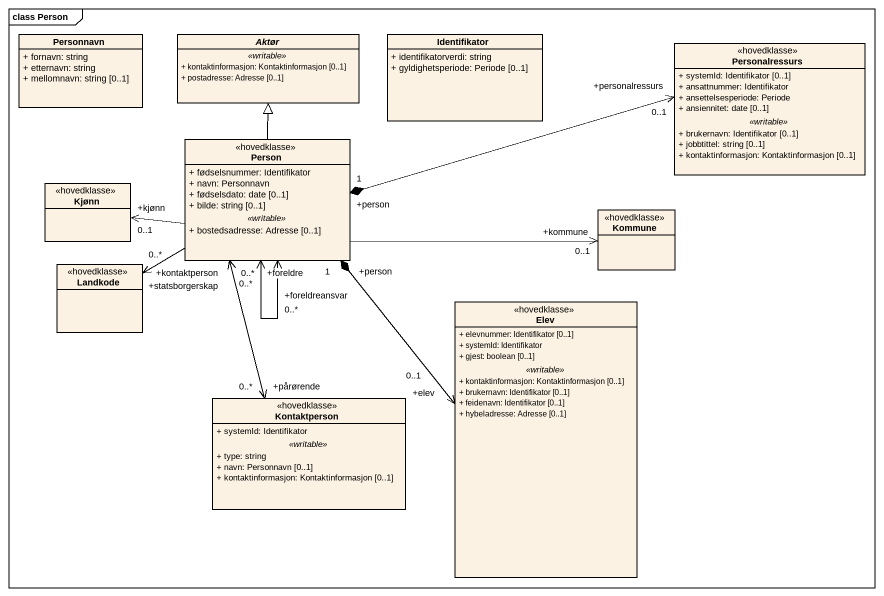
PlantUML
@startuml
mainframe class Person
hide circle
hide empty members
skinparam classAttributeIconSize 0
class Personnavn {
  + fornavn: string
  + etternavn: string
  + mellomnavn: string [0..1]
}
abstract class Aktør {
  .. <<writable>> ..
  + kontaktinformasjon: Kontaktinformasjon [0..1]
  + postadresse: Adresse [0..1]
}
class Identifikator {
  + identifikatorverdi: string
  + gyldighetsperiode: Periode [0..1]
}
class Personalressurs <<hovedklasse>> {
  + systemId: Identifikator [0..1]
  + ansattnummer: Identifikator
  + ansettelsesperiode: Periode
  + ansiennitet: date [0..1]
  .. <<writable>> ..
  + brukernavn: Identifikator [0..1]
  + jobbtittel: string [0..1]
  + kontaktinformasjon: Kontaktinformasjon [0..1]
}
class "Person" as Person_ <<hovedklasse>> {
  + fødselsnummer: Identifikator
  + navn: Personnavn
  + fødselsdato: date [0..1]
  + bilde: string [0..1]
  .. <<writable>> ..
  + bostedsadresse: Adresse [0..1]
}
class Kjønn <<hovedklasse>>
class Kommune <<hovedklasse>>
class Landkode <<hovedklasse>>
class Elev <<hovedklasse>> {
  + elevnummer: Identifikator [0..1]
  + systemId: Identifikator
  + gjest: boolean [0..1]
  .. <<writable>> ..
  + kontaktinformasjon: Kontaktinformasjon [0..1]
  + brukernavn: Identifikator [0..1]
  + feidenavn: Identifikator [0..1]
  + hybeladresse: Adresse [0..1]
}
class Kontaktperson <<hovedklasse>> {
  + systemId: Identifikator
  .. <<writable>> ..
  + type: string
  + navn: Personnavn [0..1]
  + kontaktinformasjon: Kontaktinformasjon [0..1]
}
Person_ -up-|> Aktør
Person_ "+person\n1" *-right-> "+personalressurs\n0..1" Personalressurs
Person_ "+foreldre\n0..*" <--> "+foreldreansvar\n0..*" Person_
Person_ -left-> "+kjønn\n0..1" Kjønn
Person_ -right-> "+kommune\n0..1" Kommune
Person_ -left-> "+statsborgerskap\n0..*" Landkode
Elev "+elev\n0..1" <-up-* "+person\n1" Person_
Kontaktperson "+pårørende\n0..*" <-up-> "+kontaktperson\n0..*" Person_
@enduml
